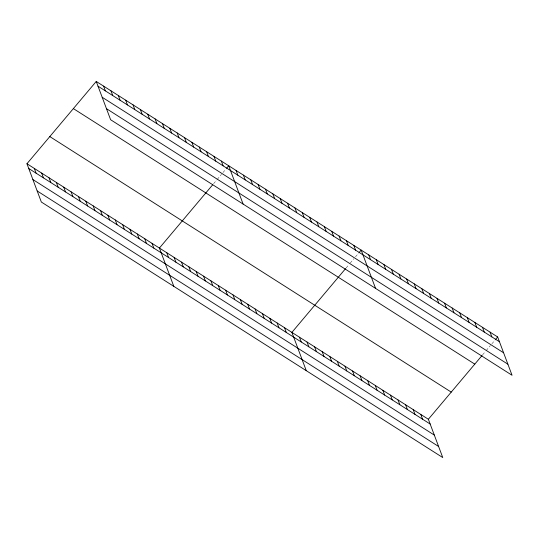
<?xml version="1.0" encoding="UTF-8"?>
<svg xmlns="http://www.w3.org/2000/svg" width="539" height="539" viewBox="0 0 539 539"><rect width="100%" height="100%" fill="white"/><g stroke="black" fill="none" stroke-linecap="round" stroke-linejoin="round"><path stroke-width="0.4" stroke-dasharray="2.69 2.02" d="M213.639 183.664L216.752 179.965M217.271 179.346L221.428 174.407M222.991 172.554L226.111 168.855M346.105 267.991L348.699 264.905M350.262 263.052L353.901 258.733M355.457 256.881L358.576 253.175M482.587 354.871L485.188 351.785M486.225 350.545L490.382 345.607M491.939 343.761L495.058 340.055"/><path stroke-width="0.81" d="M26.95 163.735L428.37 419.261L442.762 457.557L41.341 202.031L26.95 163.735L96.238 81.443L497.659 336.969L512.05 375.265L110.63 119.739L96.238 81.443M212.595 184.897L159.416 248.061L173.814 286.357M226.629 168.235L228.704 165.769L243.102 204.059M345.587 268.604L291.889 332.388L306.28 370.677M359.095 252.562L361.177 250.089L375.568 288.385M428.37 419.261L482.068 355.484M495.577 339.435L497.659 336.969M98.024 86.2L499.444 341.726M102.188 97.269L503.608 352.796M106.473 108.669L507.893 364.196M73.371 108.602L474.792 364.128M49.817 136.583L451.231 392.109M28.735 168.498L430.156 424.025M32.899 179.561L434.319 435.088M37.184 190.961L438.605 446.487M490.072 332.145L491.864 336.902M482.493 327.314L484.278 332.071M474.906 322.49L476.698 327.247M467.326 317.66L469.119 322.423M459.747 312.836L461.532 317.592M452.16 308.012L453.953 312.768M444.581 303.181L446.366 307.944M437.001 298.357L438.786 303.113M429.415 293.533L431.207 298.289M421.835 288.702L423.62 293.459M414.248 283.878L416.041 288.634M406.669 279.047L408.454 283.81M399.089 274.223L400.875 278.98M391.503 269.399L393.295 274.156M383.923 264.568L385.708 269.332M376.337 259.744L378.129 264.501M368.757 254.92L370.542 259.677M420.784 414.437L422.576 419.194M353.813 245.407L355.605 250.163M413.204 409.613L414.99 414.37M346.456 240.724L348.241 245.481M405.618 404.782L407.41 409.539M339.098 236.035L340.884 240.792M398.038 399.958L399.83 404.715M331.734 231.352L333.526 236.109M390.458 395.127L392.244 399.891M324.377 226.67L326.169 231.426M382.872 390.303L384.664 395.06M317.02 221.98L318.805 226.744M375.292 385.479L377.078 390.236M309.662 217.298L311.448 222.055M367.713 380.649L369.498 385.412M302.298 212.615L304.09 217.372M360.126 375.824L361.918 380.581M294.941 207.926L296.726 212.689M352.546 371L354.332 375.757M287.583 203.243L289.369 208M344.96 366.17L346.752 370.926M280.219 198.561L282.012 203.318M337.38 361.346L339.166 366.102M272.862 193.872L274.647 198.635M329.801 356.515L331.586 361.278M265.505 189.189L267.29 193.946M322.214 351.691L324.006 356.447M258.141 184.506L259.933 189.263M314.635 346.867L316.42 351.623M250.783 179.817L252.575 184.581M307.048 342.036L308.84 346.793M243.426 175.135L245.211 179.891M299.468 337.212L301.254 341.969M236.069 170.452L237.854 175.209M284.525 327.699L286.317 332.455M221.347 161.08L223.133 165.837M277.167 323.016L278.953 327.773M213.99 156.398L215.775 161.154M269.81 318.333L271.595 323.09M206.626 151.715L208.418 156.472M262.446 313.644L264.238 318.401M199.268 147.026L201.06 151.789M255.088 308.962L256.881 313.718M191.911 142.343L193.696 147.1M247.731 304.279L249.517 309.036M184.554 137.661L186.339 142.417M240.374 299.59L242.159 304.353M177.19 132.971L178.982 137.735M233.01 294.907L234.802 299.664M169.832 128.289L171.618 133.045M225.652 290.225L227.438 294.981M162.475 123.606L164.26 128.363M218.295 285.535L220.08 290.299M155.111 118.917L156.903 123.68M210.931 280.853L212.723 285.609M147.753 114.234L149.539 118.991M203.574 276.17L205.366 280.927M140.396 109.552L142.181 114.308M196.216 271.481L198.002 276.244M133.032 104.869L134.824 109.626M188.852 266.798L190.644 271.555M125.675 100.18L127.467 104.937M181.495 262.116L183.287 266.872M118.317 95.497L120.103 100.254M174.137 257.433L175.923 262.19M110.96 90.815L112.745 95.571M166.78 252.744L168.566 257.501M103.596 86.125L105.388 90.889M152.059 243.379L153.844 248.135M144.701 238.689L146.487 243.453M137.337 234.007L139.129 238.764M129.98 229.324L131.772 234.081M122.622 224.635L124.408 229.398M115.265 219.952L117.051 224.709M107.901 215.27L109.693 220.027M100.544 210.581L102.329 215.344M93.186 205.898L94.972 210.655M85.822 201.215L87.614 205.972M78.465 196.533L80.257 201.29M71.108 191.844L72.893 196.6M63.743 187.161L65.536 191.918M56.386 182.478L58.178 187.235M49.029 177.789L50.814 182.553M41.671 173.107L43.457 177.863M34.307 168.424L36.1 173.181"/></g></svg>
